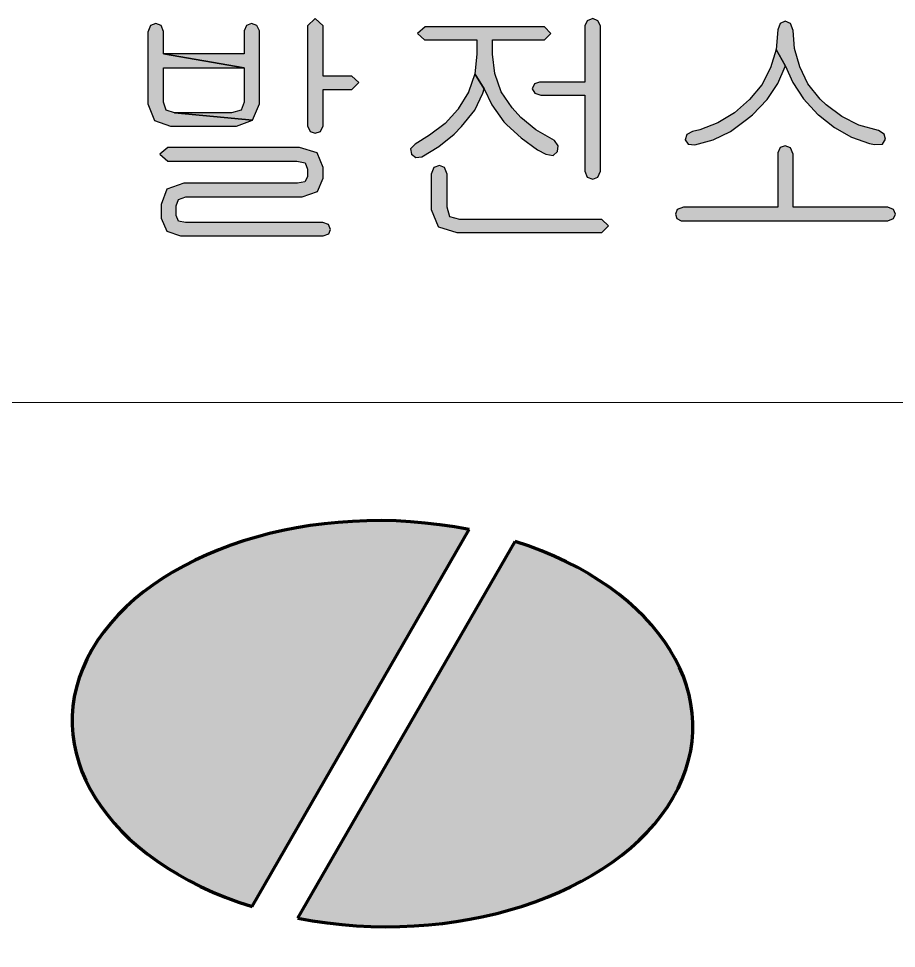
# Model space of a CAD drawing. Header units: inches. Extents: x 1009 to 1850, y 0 to 594.
# Drawn here: x 1751.37 to 1769.68, y 98.66 to 118.05 of the extents above; entities that cross this region are included whole.
import ezdxf

# ---------------------------------------------------------------- set-up
doc = ezdxf.new("R2010")
doc.units = ezdxf.units.IN
doc.header["$MEASUREMENT"] = 0
for name, color, linetype in [('BG 0 -1', 7, 'Continuous'), ('BG Default', 7, 'Continuous'), ('BG happy form$0$TITLE-BOX', 7, 'Continuous')]:
    doc.layers.add(name, color=color, linetype=linetype)

msp = doc.modelspace()

# ---------------------------------------------------------------- hatches: boundary and pattern name
at = {"layer": 'BG 0 -1', "linetype": 'ByBlock'}
for color, points in [(5, [(1760.769, 107.389), (1760.552, 107.429), (1760.333, 107.465), (1760.113, 107.496), (1759.891, 107.521), (1759.667, 107.542), (1759.443, 107.558), (1759.219, 107.568), (1758.994, 107.573), (1758.769, 107.574), (1758.544, 107.569), (1758.32, 107.559), (1758.096, 107.544), (1757.874, 107.524), (1757.653, 107.498), (1757.433, 107.468), (1757.216, 107.433), (1757, 107.393), (1756.787, 107.348), (1756.577, 107.298), (1756.369, 107.243), (1756.164, 107.183), (1755.963, 107.119), (1755.766, 107.051), (1755.572, 106.978), (1755.382, 106.9), (1755.197, 106.818), (1755.017, 106.732), (1754.841, 106.642), (1754.67, 106.548), (1754.504, 106.45), (1754.344, 106.348), (1754.189, 106.243), (1754.04, 106.134), (1753.897, 106.022), (1753.76, 105.906), (1753.629, 105.787), (1753.505, 105.666), (1753.388, 105.541), (1753.277, 105.414), (1753.173, 105.285), (1753.076, 105.153), (1752.986, 105.019), (1752.903, 104.883), (1752.828, 104.745), (1752.76, 104.605), (1752.7, 104.464), (1752.647, 104.321), (1752.602, 104.177), (1752.564, 104.033), (1752.535, 103.887), (1752.513, 103.741), (1752.498, 103.594), (1752.492, 103.447), (1752.494, 103.3), (1752.503, 103.153), (1752.52, 103.006), (1752.545, 102.859), (1752.577, 102.713), (1752.618, 102.568), (1752.666, 102.424), (1752.721, 102.281), (1752.785, 102.139), (1752.855, 101.999), (1752.933, 101.86), (1753.019, 101.723), (1753.111, 101.588), (1753.211, 101.455), (1753.317, 101.324), (1753.431, 101.196), (1753.551, 101.071), (1753.677, 100.948), (1753.81, 100.828), (1753.95, 100.711), (1754.095, 100.597), (1754.246, 100.487), (1754.403, 100.38), (1754.565, 100.277), (1754.733, 100.177), (1754.906, 100.081), (1755.084, 99.989), (1755.266, 99.901), (1755.453, 99.818), (1755.644, 99.738), (1755.839, 99.663), (1756.038, 99.593), (1756.241, 99.527)]), (80, [(1757.199, 99.286), (1757.418, 99.246), (1757.639, 99.211), (1757.861, 99.181), (1758.085, 99.156), (1758.31, 99.137), (1758.536, 99.122), (1758.762, 99.113), (1758.989, 99.109), (1759.215, 99.11), (1759.441, 99.117), (1759.667, 99.128), (1759.891, 99.145), (1760.115, 99.167), (1760.337, 99.193), (1760.558, 99.225), (1760.776, 99.263), (1760.992, 99.305), (1761.206, 99.352), (1761.417, 99.404), (1761.625, 99.46), (1761.83, 99.522), (1762.031, 99.588), (1762.229, 99.659), (1762.422, 99.734), (1762.612, 99.814), (1762.796, 99.898), (1762.976, 99.986), (1763.152, 100.078), (1763.322, 100.175), (1763.486, 100.275), (1763.645, 100.379), (1763.799, 100.487), (1763.946, 100.598), (1764.088, 100.712), (1764.223, 100.83), (1764.351, 100.951), (1764.473, 101.075), (1764.588, 101.201), (1764.697, 101.33), (1764.798, 101.462), (1764.892, 101.596), (1764.979, 101.732), (1765.059, 101.87), (1765.131, 102.01), (1765.195, 102.151), (1765.252, 102.294), (1765.301, 102.438), (1765.342, 102.584), (1765.376, 102.73), (1765.402, 102.877), (1765.419, 103.024), (1765.429, 103.172), (1765.431, 103.32), (1765.425, 103.469), (1765.411, 103.617), (1765.389, 103.764), (1765.36, 103.912), (1765.322, 104.058), (1765.277, 104.204), (1765.224, 104.348), (1765.163, 104.491), (1765.094, 104.633), (1765.019, 104.774), (1764.935, 104.912), (1764.845, 105.049), (1764.747, 105.183), (1764.642, 105.316), (1764.53, 105.446), (1764.411, 105.573), (1764.286, 105.697), (1764.154, 105.819), (1764.015, 105.938), (1763.871, 106.053), (1763.72, 106.165), (1763.564, 106.274), (1763.402, 106.379), (1763.235, 106.48), (1763.062, 106.578), (1762.884, 106.671), (1762.702, 106.761), (1762.515, 106.846), (1762.323, 106.927), (1762.128, 107.003), (1761.928, 107.076), (1761.725, 107.143)])]:
    msp.add_hatch(color=color, dxfattribs=at).paths.add_polyline_path(points)
at = {"layer": 'BG Default', "linetype": 'ByBlock'}
for points in [[(1756.079, 117.019), (1754.398, 117.31), (1754.398, 117.773), (1754.344, 117.9), (1754.235, 117.945), (1754.126, 117.9), (1754.071, 117.764), (1754.071, 116.265), (1754.208, 115.92), (1754.544, 115.802), (1755.915, 115.802), (1756.251, 115.929), (1754.625, 116.083), (1754.453, 116.138), (1754.398, 116.301), (1754.398, 117.019)], [(1767.169, 117.4), (1767.051, 117.019), (1766.869, 116.665), (1766.615, 116.356), (1766.297, 116.083), (1765.952, 115.875), (1765.579, 115.729), (1765.425, 115.693), (1765.307, 115.629), (1765.27, 115.52), (1765.334, 115.43), (1765.47, 115.411), (1765.852, 115.52), (1766.215, 115.693), (1766.551, 115.938), (1766.678, 116.038), (1766.978, 116.356), (1767.205, 116.692), (1767.359, 117.046), (1767.359, 117.064)], [(1760.883, 116.892), (1760.756, 116.51), (1760.538, 116.165), (1760.529, 116.147), (1760.266, 115.856), (1759.939, 115.611), (1759.639, 115.43), (1759.548, 115.33), (1759.566, 115.221), (1759.657, 115.148), (1759.784, 115.166), (1760.139, 115.375), (1760.457, 115.638), (1760.611, 115.793), (1760.883, 116.138), (1761.056, 116.492), (1761.083, 116.583)]]:
    msp.add_hatch(color=3, dxfattribs=at).paths.add_polyline_path(points)
at = {"layer": 'BG Default', "linetype": 'Continuous'}
for points in [[(1756.233, 117.945), (1756.124, 117.9), (1756.079, 117.791), (1756.079, 117.31), (1754.398, 117.31), (1756.079, 117.019), (1756.079, 116.301), (1756.015, 116.138), (1755.815, 116.083), (1754.625, 116.083), (1756.251, 115.929), (1756.397, 116.265), (1756.397, 117.791), (1756.342, 117.9)], [(1757.559, 118.045), (1757.396, 117.891), (1757.396, 115.811), (1757.45, 115.693), (1757.559, 115.657), (1757.668, 115.693), (1757.723, 115.811), (1757.723, 116.565), (1758.322, 116.565), (1758.467, 116.71), (1758.322, 116.846), (1757.723, 116.846), (1757.723, 117.891)], [(1763.345, 118.045), (1763.227, 118), (1763.181, 117.891), (1763.181, 116.719), (1762.237, 116.719), (1762.128, 116.683), (1762.082, 116.583), (1762.137, 116.492), (1762.264, 116.447), (1763.181, 116.447), (1763.181, 114.866), (1763.227, 114.739), (1763.345, 114.694), (1763.454, 114.739), (1763.508, 114.866), (1763.508, 117.891), (1763.454, 118)], [(1767.359, 117.991), (1767.25, 117.945), (1767.205, 117.809), (1767.169, 117.4), (1767.359, 117.064), (1767.514, 116.71), (1767.741, 116.374), (1768.041, 116.047), (1768.05, 116.038), (1768.386, 115.775), (1768.74, 115.575), (1769.112, 115.439), (1769.221, 115.42), (1769.385, 115.43), (1769.448, 115.529), (1769.421, 115.638), (1769.303, 115.711), (1768.894, 115.82), (1768.54, 116.002), (1768.213, 116.247), (1768.086, 116.365), (1767.832, 116.683), (1767.659, 117.037), (1767.55, 117.419), (1767.523, 117.8), (1767.468, 117.945)], [(1762.337, 117.873), (1759.848, 117.873), (1759.694, 117.736), (1759.839, 117.6), (1760.929, 117.6), (1760.929, 117.301), (1760.883, 116.892), (1761.083, 116.583), (1761.238, 116.247), (1761.492, 115.893), (1761.556, 115.829), (1761.855, 115.557), (1762.191, 115.311), (1762.364, 115.221), (1762.518, 115.193), (1762.609, 115.275), (1762.627, 115.393), (1762.546, 115.502), (1762.155, 115.729), (1761.846, 115.984), (1761.665, 116.183), (1761.437, 116.519), (1761.301, 116.901), (1761.256, 117.301), (1761.256, 117.31), (1761.256, 117.6), (1762.337, 117.6), (1762.473, 117.736)], [(1767.359, 115.393), (1767.25, 115.357), (1767.205, 115.248), (1767.205, 114.113), (1765.234, 114.113), (1765.107, 114.067), (1765.071, 113.967), (1765.098, 113.876), (1765.189, 113.831), (1769.494, 113.831), (1769.612, 113.876), (1769.657, 113.967), (1769.612, 114.067), (1769.494, 114.113), (1767.523, 114.113), (1767.523, 115.221), (1767.468, 115.348)], [(1757.232, 115.357), (1754.489, 115.357), (1754.317, 115.221), (1754.489, 115.075), (1757.178, 115.075), (1757.35, 115.039), (1757.396, 114.903), (1757.396, 114.748), (1757.341, 114.639), (1757.187, 114.612), (1754.816, 114.612), (1754.462, 114.485), (1754.344, 114.167), (1754.344, 113.885), (1754.462, 113.613), (1754.753, 113.513), (1757.723, 113.513), (1757.841, 113.558), (1757.877, 113.649), (1757.832, 113.749), (1757.714, 113.795), (1754.853, 113.795), (1754.707, 113.822), (1754.662, 113.94), (1754.662, 114.14), (1754.707, 114.276), (1754.862, 114.331), (1757.287, 114.331), (1757.605, 114.439), (1757.723, 114.721), (1757.723, 114.939), (1757.596, 115.248)], [(1760.148, 114.984), (1760.03, 114.939), (1759.975, 114.803), (1759.975, 114.067), (1760.12, 113.713), (1760.13, 113.704), (1760.511, 113.586), (1760.52, 113.586), (1763.536, 113.586), (1763.672, 113.722), (1763.536, 113.858), (1760.575, 113.858), (1760.366, 113.913), (1760.311, 114.113), (1760.311, 114.803), (1760.257, 114.939)]]:
    msp.add_hatch(color=3, dxfattribs=at).paths.add_polyline_path(points)

# ---------------------------------------------------------------- linework, layer by layer
at = {"layer": 'BG 0 -1', "color": 7, "linetype": 'Continuous', "lineweight": 9}
msp.add_line((1676.085, 110.04), (1825.353, 110.04), dxfattribs=at)
at = {"layer": 'BG 0 -1', "color": 3, "linetype": 'Continuous', "lineweight": 25}
for points in [[(1754.235, 117.945), (1754.126, 117.9), (1754.071, 117.764), (1754.071, 116.265), (1754.208, 115.92), (1754.544, 115.802), (1755.915, 115.802), (1756.251, 115.929), (1754.625, 116.083), (1754.453, 116.138), (1754.398, 116.301), (1754.398, 117.019), (1756.079, 117.019), (1754.398, 117.31), (1754.398, 117.773), (1754.344, 117.9)], [(1767.169, 117.4), (1767.051, 117.019), (1766.869, 116.665), (1766.615, 116.356), (1766.297, 116.083), (1765.952, 115.875), (1765.579, 115.729), (1765.425, 115.693), (1765.307, 115.629), (1765.27, 115.52), (1765.334, 115.43), (1765.47, 115.411), (1765.852, 115.52), (1766.215, 115.693), (1766.551, 115.938), (1766.678, 116.038), (1766.978, 116.356), (1767.205, 116.692), (1767.359, 117.046), (1767.359, 117.064)], [(1760.883, 116.892), (1760.756, 116.51), (1760.538, 116.165), (1760.529, 116.147), (1760.266, 115.856), (1759.939, 115.611), (1759.639, 115.43), (1759.548, 115.33), (1759.566, 115.221), (1759.657, 115.148), (1759.784, 115.166), (1760.139, 115.375), (1760.457, 115.638), (1760.611, 115.793), (1760.883, 116.138), (1761.056, 116.492), (1761.083, 116.583)]]:
    msp.add_lwpolyline(points, close=True, dxfattribs=at)
at = {"layer": 'BG 0 -1', "color": 7, "linetype": 'Continuous', "lineweight": 0}
for points in [[(1760.769, 107.389), (1760.552, 107.429), (1760.333, 107.465), (1760.113, 107.496), (1759.891, 107.521), (1759.667, 107.542), (1759.443, 107.558), (1759.219, 107.568), (1758.994, 107.573), (1758.769, 107.574), (1758.544, 107.569), (1758.32, 107.559), (1758.096, 107.544), (1757.874, 107.524), (1757.653, 107.498), (1757.433, 107.468), (1757.216, 107.433), (1757, 107.393), (1756.787, 107.348), (1756.577, 107.298), (1756.369, 107.243), (1756.164, 107.183), (1755.963, 107.119), (1755.766, 107.051), (1755.572, 106.978), (1755.382, 106.9), (1755.197, 106.818), (1755.017, 106.732), (1754.841, 106.642), (1754.67, 106.548), (1754.504, 106.45), (1754.344, 106.348), (1754.189, 106.243), (1754.04, 106.134), (1753.897, 106.022), (1753.76, 105.906), (1753.629, 105.787), (1753.505, 105.666), (1753.388, 105.541), (1753.277, 105.414), (1753.173, 105.285), (1753.076, 105.153), (1752.986, 105.019), (1752.903, 104.883), (1752.828, 104.745), (1752.76, 104.605), (1752.7, 104.464), (1752.647, 104.321), (1752.602, 104.177), (1752.564, 104.033), (1752.535, 103.887), (1752.513, 103.741), (1752.498, 103.594), (1752.492, 103.447), (1752.494, 103.3), (1752.503, 103.153), (1752.52, 103.006), (1752.545, 102.859), (1752.577, 102.713), (1752.618, 102.568), (1752.666, 102.424), (1752.721, 102.281), (1752.785, 102.139), (1752.855, 101.999), (1752.933, 101.86), (1753.019, 101.723), (1753.111, 101.588), (1753.211, 101.455), (1753.317, 101.324), (1753.431, 101.196), (1753.551, 101.071), (1753.677, 100.948), (1753.81, 100.828), (1753.95, 100.711), (1754.095, 100.597), (1754.246, 100.487), (1754.403, 100.38), (1754.565, 100.277), (1754.733, 100.177), (1754.906, 100.081), (1755.084, 99.989), (1755.266, 99.901), (1755.453, 99.818), (1755.644, 99.738), (1755.839, 99.663), (1756.038, 99.593), (1756.241, 99.527)], [(1757.199, 99.286), (1757.418, 99.246), (1757.639, 99.211), (1757.861, 99.181), (1758.085, 99.156), (1758.31, 99.137), (1758.536, 99.122), (1758.762, 99.113), (1758.989, 99.109), (1759.215, 99.11), (1759.441, 99.117), (1759.667, 99.128), (1759.891, 99.145), (1760.115, 99.167), (1760.337, 99.193), (1760.558, 99.225), (1760.776, 99.263), (1760.992, 99.305), (1761.206, 99.352), (1761.417, 99.404), (1761.625, 99.46), (1761.83, 99.522), (1762.031, 99.588), (1762.229, 99.659), (1762.422, 99.734), (1762.612, 99.814), (1762.796, 99.898), (1762.976, 99.986), (1763.152, 100.078), (1763.322, 100.175), (1763.486, 100.275), (1763.645, 100.379), (1763.799, 100.487), (1763.946, 100.598), (1764.088, 100.712), (1764.223, 100.83), (1764.351, 100.951), (1764.473, 101.075), (1764.588, 101.201), (1764.697, 101.33), (1764.798, 101.462), (1764.892, 101.596), (1764.979, 101.732), (1765.059, 101.87), (1765.131, 102.01), (1765.195, 102.151), (1765.252, 102.294), (1765.301, 102.438), (1765.342, 102.584), (1765.376, 102.73), (1765.402, 102.877), (1765.419, 103.024), (1765.429, 103.172), (1765.431, 103.32), (1765.425, 103.469), (1765.411, 103.617), (1765.389, 103.764), (1765.36, 103.912), (1765.322, 104.058), (1765.277, 104.204), (1765.224, 104.348), (1765.163, 104.491), (1765.094, 104.633), (1765.019, 104.774), (1764.935, 104.912), (1764.845, 105.049), (1764.747, 105.183), (1764.642, 105.316), (1764.53, 105.446), (1764.411, 105.573), (1764.286, 105.697), (1764.154, 105.819), (1764.015, 105.938), (1763.871, 106.053), (1763.72, 106.165), (1763.564, 106.274), (1763.402, 106.379), (1763.235, 106.48), (1763.062, 106.578), (1762.884, 106.671), (1762.702, 106.761), (1762.515, 106.846), (1762.323, 106.927), (1762.128, 107.003), (1761.928, 107.076), (1761.725, 107.143)]]:
    msp.add_lwpolyline(points, close=True, dxfattribs=at)
at = {"layer": 'BG Default', "color": 7, "linetype": 'Continuous', "lineweight": 0}
for points in [[(1756.079, 117.019), (1754.398, 117.31), (1754.398, 117.773), (1754.344, 117.9), (1754.235, 117.945), (1754.126, 117.9), (1754.071, 117.764), (1754.071, 116.265), (1754.208, 115.92), (1754.544, 115.802), (1755.915, 115.802), (1756.251, 115.929), (1754.625, 116.083), (1754.453, 116.138), (1754.398, 116.301), (1754.398, 117.019)], [(1767.169, 117.4), (1767.051, 117.019), (1766.869, 116.665), (1766.615, 116.356), (1766.297, 116.083), (1765.952, 115.875), (1765.579, 115.729), (1765.425, 115.693), (1765.307, 115.629), (1765.27, 115.52), (1765.334, 115.43), (1765.47, 115.411), (1765.852, 115.52), (1766.215, 115.693), (1766.551, 115.938), (1766.678, 116.038), (1766.978, 116.356), (1767.205, 116.692), (1767.359, 117.046), (1767.359, 117.064)], [(1760.883, 116.892), (1760.756, 116.51), (1760.538, 116.165), (1760.529, 116.147), (1760.266, 115.856), (1759.939, 115.611), (1759.639, 115.43), (1759.548, 115.33), (1759.566, 115.221), (1759.657, 115.148), (1759.784, 115.166), (1760.139, 115.375), (1760.457, 115.638), (1760.611, 115.793), (1760.883, 116.138), (1761.056, 116.492), (1761.083, 116.583)]]:
    msp.add_lwpolyline(points, close=True, dxfattribs=at)
at = {"layer": 'BG Default', "color": 3, "linetype": 'Continuous', "lineweight": 25}
for points in [[(1756.233, 117.945), (1756.124, 117.9), (1756.079, 117.791), (1756.079, 117.31), (1754.398, 117.31), (1756.079, 117.019), (1756.079, 116.301), (1756.015, 116.138), (1755.815, 116.083), (1754.625, 116.083), (1756.251, 115.929), (1756.397, 116.265), (1756.397, 117.791), (1756.342, 117.9)], [(1757.559, 118.045), (1757.396, 117.891), (1757.396, 115.811), (1757.45, 115.693), (1757.559, 115.657), (1757.668, 115.693), (1757.723, 115.811), (1757.723, 116.565), (1758.322, 116.565), (1758.467, 116.71), (1758.322, 116.846), (1757.723, 116.846), (1757.723, 117.891)], [(1763.345, 118.045), (1763.227, 118), (1763.181, 117.891), (1763.181, 116.719), (1762.237, 116.719), (1762.128, 116.683), (1762.082, 116.583), (1762.137, 116.492), (1762.264, 116.447), (1763.181, 116.447), (1763.181, 114.866), (1763.227, 114.739), (1763.345, 114.694), (1763.454, 114.739), (1763.508, 114.866), (1763.508, 117.891), (1763.454, 118)], [(1767.359, 117.991), (1767.25, 117.945), (1767.205, 117.809), (1767.169, 117.4), (1767.359, 117.064), (1767.514, 116.71), (1767.741, 116.374), (1768.041, 116.047), (1768.05, 116.038), (1768.386, 115.775), (1768.74, 115.575), (1769.112, 115.439), (1769.221, 115.42), (1769.385, 115.43), (1769.448, 115.529), (1769.421, 115.638), (1769.303, 115.711), (1768.894, 115.82), (1768.54, 116.002), (1768.213, 116.247), (1768.086, 116.365), (1767.832, 116.683), (1767.659, 117.037), (1767.55, 117.419), (1767.523, 117.8), (1767.468, 117.945)], [(1762.337, 117.873), (1759.848, 117.873), (1759.694, 117.736), (1759.839, 117.6), (1760.929, 117.6), (1760.929, 117.301), (1760.883, 116.892), (1761.083, 116.583), (1761.238, 116.247), (1761.492, 115.893), (1761.556, 115.829), (1761.855, 115.557), (1762.191, 115.311), (1762.364, 115.221), (1762.518, 115.193), (1762.609, 115.275), (1762.627, 115.393), (1762.546, 115.502), (1762.155, 115.729), (1761.846, 115.984), (1761.665, 116.183), (1761.437, 116.519), (1761.301, 116.901), (1761.256, 117.301), (1761.256, 117.31), (1761.256, 117.6), (1762.337, 117.6), (1762.473, 117.736)], [(1767.359, 115.393), (1767.25, 115.357), (1767.205, 115.248), (1767.205, 114.113), (1765.234, 114.113), (1765.107, 114.067), (1765.071, 113.967), (1765.098, 113.876), (1765.189, 113.831), (1769.494, 113.831), (1769.612, 113.876), (1769.657, 113.967), (1769.612, 114.067), (1769.494, 114.113), (1767.523, 114.113), (1767.523, 115.221), (1767.468, 115.348)], [(1757.232, 115.357), (1754.489, 115.357), (1754.317, 115.221), (1754.489, 115.075), (1757.178, 115.075), (1757.35, 115.039), (1757.396, 114.903), (1757.396, 114.748), (1757.341, 114.639), (1757.187, 114.612), (1754.816, 114.612), (1754.462, 114.485), (1754.344, 114.167), (1754.344, 113.885), (1754.462, 113.613), (1754.753, 113.513), (1757.723, 113.513), (1757.841, 113.558), (1757.877, 113.649), (1757.832, 113.749), (1757.714, 113.795), (1754.853, 113.795), (1754.707, 113.822), (1754.662, 113.94), (1754.662, 114.14), (1754.707, 114.276), (1754.862, 114.331), (1757.287, 114.331), (1757.605, 114.439), (1757.723, 114.721), (1757.723, 114.939), (1757.596, 115.248)], [(1760.148, 114.984), (1760.03, 114.939), (1759.975, 114.803), (1759.975, 114.067), (1760.12, 113.713), (1760.13, 113.704), (1760.511, 113.586), (1760.52, 113.586), (1763.536, 113.586), (1763.672, 113.722), (1763.536, 113.858), (1760.575, 113.858), (1760.366, 113.913), (1760.311, 114.113), (1760.311, 114.803), (1760.257, 114.939)]]:
    msp.add_lwpolyline(points, close=True, dxfattribs=at)
at = {"layer": 'BG happy form$0$TITLE-BOX', "color": 5, "linetype": 'Continuous', "lineweight": 100}
msp.add_line((1756.241, 99.527), (1760.769, 107.389), dxfattribs=at)
at = {"layer": 'BG happy form$0$TITLE-BOX', "color": 80, "linetype": 'Continuous', "lineweight": 100}
msp.add_line((1757.199, 99.286), (1761.725, 107.143), dxfattribs=at)
at = {"layer": 'BG happy form$0$TITLE-BOX', "color": 5, "linetype": 'Continuous', "lineweight": 100}
msp.add_ellipse((1758.962, 103.342), major_axis=(6.47, -0.104), ratio=0.654054, start_param=1.298066, end_param=4.288804, dxfattribs=at)
at = {"layer": 'BG happy form$0$TITLE-BOX', "color": 80, "linetype": 'Continuous', "lineweight": 100}
msp.add_ellipse((1758.962, 103.342), major_axis=(-6.47, 0.104), ratio=0.654054, start_param=1.305326, end_param=4.281544, dxfattribs=at)

doc.saveas('drawing.dxf')
